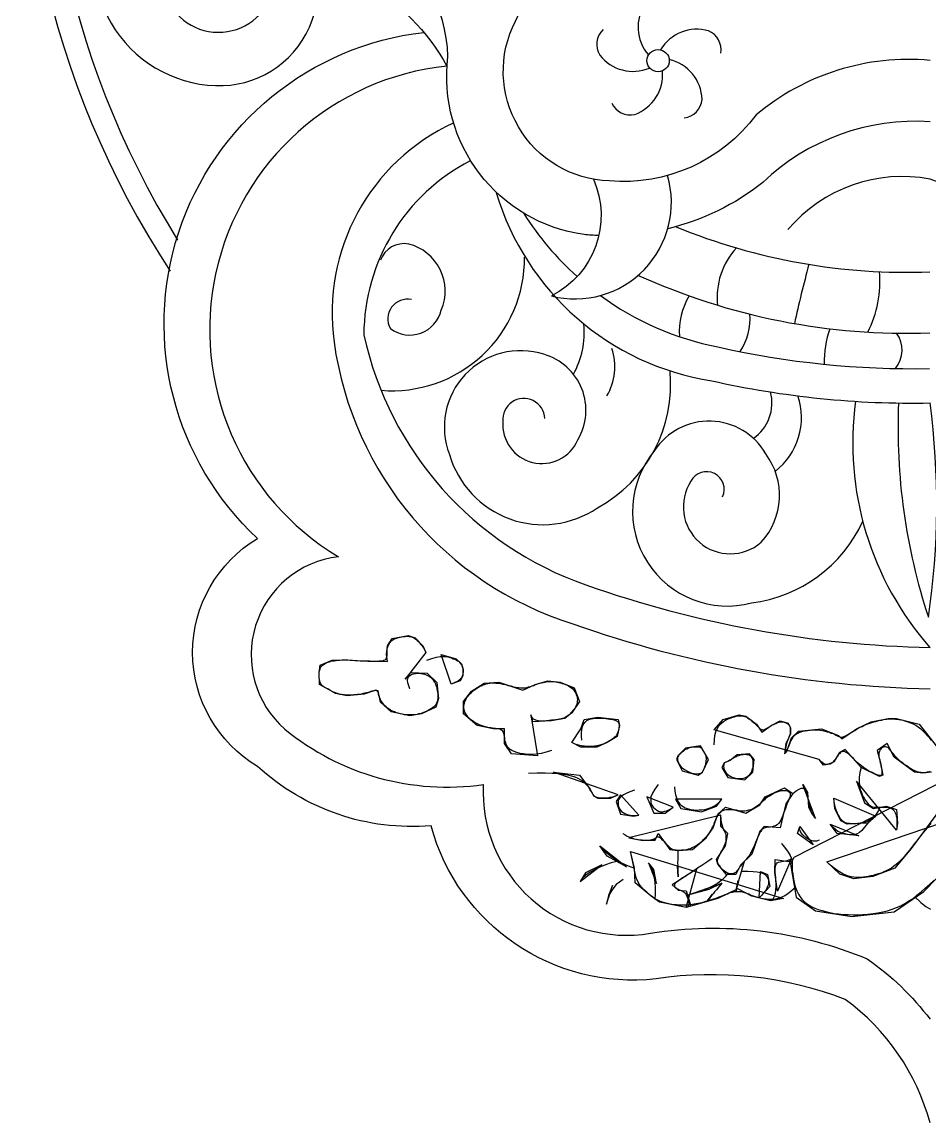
# Model space of a CAD drawing. Header units: metres. Extents: x 26.6 to 97.9, y 64.5 to 153.1.
# Drawn here: x 26.61 to 62.26, y 64.52 to 107.75 of the extents above; entities that cross this region are included whole.
import ezdxf

# ---------------------------------------------------------------- set-up
doc = ezdxf.new("R2010")
doc.units = ezdxf.units.M
for name, color, linetype in [('3', 3, 'Continuous'), ('4', 4, 'Continuous'), ('7', 7, 'Continuous')]:
    doc.layers.add(name, color=color, linetype=linetype)

msp = doc.modelspace()

# ---------------------------------------------------------------- linework, layer by layer
at = {"layer": '3'}
for points in [[(62.26, 106.24, 0.2), (55.43, 104.1, -0.26), (49.66, 101.51, -0.55), (45.98, 107.78, 0.26), (45.84, 110.95, 0.66), (44.15, 110.53, 0.41), (41.14, 115.12, 0.46), (37.96, 113.87, 0.23), (40.05, 109.28, -0.14), (43.29, 106.02)], [(37.96, 113.87, 0.42), (29.98, 112.49, 0.55), (34.21, 105.25, 0.68), (37.11, 111.81, 0.71), (32.17, 109.02, 0.77), (36.47, 108.98, 0.76), (34.51, 110.56, 0.74), (34.96, 109.7)], [(49.24, 99.36, -0.01), (48.68, 99.4, -0.41), (43.33, 106.39, 0.26), (40.55, 111.12)], [(52.07, 108.66, 0.35), (51.08, 108.48, 0.34), (51.2, 106.46)], [(49.42, 107.45, 0.35), (49.29, 106.45, 0.34), (51.24, 105.94)], [(54.04, 106.52, 0.35), (53.56, 107.4, 0.34), (51.68, 106.66)], [(52.61, 103.98, 0.35), (53.31, 104.71, 0.34), (52.02, 106.27)], [(49.76, 104.56, 0.35), (50.67, 104.12, 0.34), (51.75, 105.82)], [(43.54, 103.78, 0.33), (38.86, 95.18, 0.29), (48.23, 84.12, 0.08), (62.26, 81.57, 0.08)], [(62.26, 103.83, 0.21), (55.69, 101.45, -0.11), (51.96, 99.63)], [(44.21, 102.3, 0.28), (40.03, 95.46, 0.26), (48.74, 85.65, 0.08), (62.26, 83.19, 0.08)], [(49.04, 101.58, -0.4), (47.39, 96.99, 0.58), (51.95, 101.72)], [(68.25, 100.41, 0.14), (67.01, 100.2, -0.09), (65.36, 100.43), (62.26, 101.58, 0.27), (56.68, 99.6)], [(45.23, 101.05, 0.29), (53.69, 93.66, 0.06), (62.26, 92.79, 0.06)], [(46.31, 100.23, 0.07), (48.4, 97.76, 0.07)], [(41.9, 96.85, 0.64), (41.07, 95.71, 0.54), (43.07, 96.44, 0.46), (41.79, 99.03, 0.36), (40.68, 98.4)], [(49.32, 97.01, 0.11), (53.93, 94.99, 0.06), (62.24, 94.14)], [(47.13, 92.18, 1.03), (45.49, 92.07, 0.85), (48.43, 91.34, 0.49), (47.1, 94.7, 0.63), (43.39, 90.77, 0.51), (49.2, 88.67, 0.3), (52.05, 94.04)], [(54.11, 89.1, 0.98), (52.87, 89.72, 0.87), (55.63, 87.32, 0.36), (55.81, 90.79, 0.56), (51.44, 90.92, 0.73), (55.25, 84.94, 0.26), (59.62, 88.15, 0.26)]]:
    msp.add_lwpolyline(points, format="xyb", dxfattribs=at)
for points in [[(85.33, 89.46), (56.91, 74.95), (56.78, 74.68), (57, 73.39), (57.76, 72.85), (59.19, 72.63), (60.85, 72.81), (62.01, 73.61), (63.53, 75.17)], [(41.84, 81.56), (41.84, 81.56), (41.79, 81.69), (41.75, 81.8), (41.74, 81.9), (41.75, 81.97), (41.78, 82.03), (41.82, 82.08), (41.87, 82.11), (41.93, 82.14), (41.99, 82.16), (42.06, 82.17), (42.13, 82.18), (42.2, 82.18), (42.27, 82.17), (42.34, 82.16), (42.41, 82.14), (42.47, 82.12), (42.53, 82.09), (42.59, 82.06), (42.64, 82.02), (42.69, 81.98), (42.74, 81.93), (42.77, 81.88), (42.81, 81.82), (42.84, 81.76), (42.86, 81.7), (42.89, 81.63), (42.9, 81.57), (42.91, 81.5), (42.92, 81.43), (42.93, 81.36), (42.93, 81.3), (42.93, 81.23), (42.93, 81.18), (42.92, 81.12), (42.91, 81.07), (42.89, 81.03), (42.87, 80.98), (42.85, 80.94), (42.82, 80.9), (42.78, 80.86), (42.73, 80.83), (42.68, 80.79), (42.62, 80.76), (42.56, 80.72), (42.5, 80.69), (42.44, 80.66), (42.37, 80.64), (42.31, 80.61), (42.24, 80.59), (42.18, 80.58), (42.12, 80.56), (42.05, 80.55), (41.99, 80.54), (41.92, 80.54), (41.86, 80.54), (41.78, 80.54), (41.71, 80.54), (41.63, 80.55), (41.55, 80.57), (41.47, 80.59), (41.38, 80.61), (41.3, 80.63), (41.23, 80.66), (41.15, 80.69), (41.08, 80.73), (41.02, 80.77), (40.96, 80.81), (40.9, 80.86), (40.85, 80.9), (40.81, 80.95), (40.77, 81), (40.73, 81.05), (40.7, 81.11), (40.68, 81.16), (40.66, 81.21), (40.64, 81.26), (40.62, 81.31), (40.61, 81.35), (40.6, 81.39), (40.59, 81.42), (40.58, 81.45), (40.56, 81.47), (40.55, 81.48), (40.54, 81.49), (40.52, 81.5), (40.5, 81.5), (40.47, 81.5), (40.44, 81.49), (40.4, 81.48), (40.36, 81.47), (40.31, 81.46), (40.26, 81.44), (40.2, 81.42), (40.14, 81.41), (40.07, 81.39), (40, 81.38), (39.93, 81.36), (39.86, 81.35), (39.78, 81.34), (39.7, 81.33), (39.63, 81.33), (39.55, 81.32), (39.48, 81.32), (39.4, 81.32), (39.34, 81.32), (39.27, 81.33), (39.21, 81.33), (39.15, 81.34), (39.09, 81.35), (39.04, 81.37), (38.99, 81.38), (38.94, 81.4), (38.89, 81.42), (38.84, 81.44), (38.79, 81.46), (38.74, 81.49), (38.7, 81.51), (38.65, 81.54), (38.61, 81.56), (38.57, 81.58), (38.53, 81.6), (38.49, 81.62), (38.46, 81.65), (38.43, 81.67), (38.4, 81.69), (38.37, 81.72), (38.35, 81.75), (38.33, 81.79), (38.31, 81.83), (38.3, 81.88), (38.29, 81.93), (38.28, 81.98), (38.28, 82.03), (38.28, 82.08), (38.28, 82.13), (38.28, 82.18), (38.28, 82.23), (38.29, 82.27), (38.3, 82.31), (38.31, 82.35), (38.32, 82.38), (38.34, 82.42), (38.36, 82.45), (38.39, 82.48), (38.43, 82.51), (38.47, 82.54), (38.51, 82.56), (38.56, 82.59), (38.62, 82.61), (38.68, 82.63), (38.74, 82.65), (38.8, 82.66), (38.87, 82.67), (38.94, 82.68), (39.01, 82.69), (39.08, 82.69), (39.16, 82.7), (39.24, 82.7), (39.32, 82.7), (39.4, 82.7), (39.49, 82.69), (39.59, 82.69), (39.68, 82.68), (39.78, 82.68), (39.88, 82.67), (39.98, 82.67), (40.08, 82.66), (40.17, 82.66), (40.27, 82.66), (40.37, 82.65), (40.46, 82.65), (40.55, 82.65), (40.63, 82.66), (40.71, 82.66), (40.77, 82.67), (40.82, 82.69), (40.86, 82.71), (40.89, 82.73), (40.91, 82.76), (40.93, 82.79), (40.93, 82.82), (40.94, 82.85), (40.94, 82.89), (40.94, 82.93), (40.94, 82.97), (40.94, 83.01), (40.94, 83.05), (40.95, 83.09), (40.95, 83.13), (40.96, 83.17), (40.97, 83.21), (40.98, 83.25), (41, 83.28), (41.02, 83.32), (41.04, 83.36), (41.06, 83.39), (41.09, 83.43), (41.13, 83.46), (41.17, 83.49), (41.21, 83.51), (41.27, 83.54), (41.33, 83.56), (41.39, 83.58), (41.46, 83.59), (41.52, 83.61), (41.59, 83.62), (41.65, 83.62), (41.71, 83.63), (41.77, 83.63), (41.81, 83.62), (41.86, 83.62), (41.9, 83.61), (41.94, 83.59), (41.99, 83.57), (42.03, 83.54), (42.07, 83.51), (42.12, 83.47), (42.17, 83.43), (42.22, 83.37), (42.27, 83.31), (42.32, 83.25), (42.37, 83.17), (42.42, 83.08), (42.46, 82.99), (41.65, 81.95), (41.88, 82.21), (42.52, 82.18), (42.89, 81.81), (42.96, 81.19), (42.85, 80.85), (42.29, 80.59), (41.83, 80.5), (41.1, 80.66), (40.68, 81.04), (40.59, 81.49), (40.5, 81.52), (40.04, 81.36), (39.37, 81.29), (38.92, 81.38), (38.55, 81.59), (38.29, 81.73), (38.27, 82.21), (38.32, 82.5), (38.78, 82.69), (39.37, 82.71), (40.18, 82.65), (40.96, 82.64), (40.92, 82.92), (40.96, 83.26), (41.14, 83.54), (41.77, 83.66), (42.04, 83.57), (42.34, 83.26), (42.46, 82.99)], [(62.3, 76.28), (62.14, 76.11), (61.99, 75.93), (61.86, 75.76), (61.73, 75.59), (61.61, 75.44), (61.5, 75.3), (61.4, 75.17), (61.3, 75.05), (61.21, 74.94), (61.11, 74.84), (61.02, 74.75), (60.93, 74.67), (60.84, 74.6), (60.74, 74.53), (60.64, 74.47), (60.54, 74.42), (60.44, 74.38), (60.34, 74.33), (60.23, 74.3), (60.13, 74.27), (60.03, 74.24), (59.93, 74.22), (59.83, 74.2), (59.74, 74.18), (59.64, 74.17), (59.55, 74.16), (59.45, 74.16), (59.35, 74.16), (59.26, 74.17), (59.16, 74.19), (59.06, 74.21), (58.95, 74.25), (58.83, 74.3), (58.7, 74.38), (58.55, 74.48), (58.38, 74.61), (58.2, 74.77), (84.07, 83.57)], [(42.5, 82.69), (42.5, 82.69), (42.7, 82.76), (42.88, 82.81), (43.03, 82.83), (43.16, 82.84), (43.28, 82.83), (43.38, 82.81), (43.47, 82.78), (43.54, 82.75), (43.6, 82.73), (43.66, 82.7), (43.7, 82.67), (43.74, 82.65), (43.77, 82.62), (43.8, 82.59), (43.82, 82.57), (43.84, 82.54), (43.86, 82.52), (43.87, 82.49), (43.88, 82.46), (43.89, 82.43), (43.9, 82.4), (43.91, 82.37), (43.92, 82.34), (43.92, 82.32), (43.92, 82.29), (43.92, 82.25), (43.92, 82.22), (43.92, 82.19), (43.92, 82.16), (43.91, 82.13), (43.9, 82.1), (43.89, 82.06), (43.88, 82.03), (43.86, 81.99), (43.83, 81.96), (43.8, 81.92), (43.74, 81.88), (43.67, 81.84), (43.58, 81.8), (43.46, 81.75), (43.07, 82.92), (43.65, 82.74), (43.86, 82.55), (43.93, 82.32), (43.92, 82.07), (43.81, 81.88), (43.46, 81.75)], [(47.39, 79.15), (47.39, 79.15), (47.19, 79.08), (46.99, 79.03), (46.8, 79), (46.62, 78.99), (46.45, 78.99), (46.3, 79.01), (46.16, 79.03), (46.03, 79.06), (45.93, 79.1), (45.84, 79.14), (45.77, 79.18), (45.72, 79.23), (45.68, 79.28), (45.64, 79.33), (45.62, 79.39), (45.6, 79.45), (45.58, 79.51), (45.57, 79.57), (45.56, 79.64), (45.55, 79.7), (45.54, 79.76), (45.52, 79.81), (45.5, 79.86), (45.48, 79.9), (45.45, 79.93), (45.41, 79.96), (45.37, 79.98), (45.32, 79.99), (45.26, 80), (45.2, 80.01), (45.14, 80.01), (45.08, 80.02), (45.01, 80.03), (44.94, 80.04), (44.86, 80.06), (44.79, 80.08), (44.72, 80.1), (44.64, 80.12), (44.57, 80.15), (44.49, 80.19), (44.42, 80.22), (44.35, 80.27), (44.29, 80.31), (44.22, 80.36), (44.17, 80.42), (44.11, 80.47), (44.07, 80.53), (44.03, 80.59), (44, 80.65), (43.98, 80.71), (43.97, 80.77), (43.96, 80.82), (43.96, 80.88), (43.97, 80.94), (43.98, 81), (43.99, 81.06), (44.02, 81.11), (44.04, 81.17), (44.07, 81.22), (44.11, 81.27), (44.15, 81.32), (44.19, 81.37), (44.24, 81.41), (44.29, 81.46), (44.34, 81.5), (44.39, 81.54), (44.45, 81.58), (44.51, 81.62), (44.57, 81.66), (44.63, 81.69), (44.7, 81.72), (44.76, 81.74), (44.83, 81.76), (44.9, 81.78), (44.97, 81.79), (45.05, 81.8), (45.13, 81.8), (45.21, 81.79), (45.3, 81.79), (45.39, 81.77), (45.49, 81.75), (45.59, 81.73), (45.69, 81.7), (45.8, 81.68), (45.9, 81.65), (46, 81.63), (46.1, 81.62), (46.19, 81.61), (46.28, 81.61), (46.36, 81.61), (46.43, 81.62), (46.5, 81.64), (46.57, 81.66), (46.64, 81.68), (46.7, 81.7), (46.76, 81.73), (46.82, 81.75), (46.88, 81.77), (46.94, 81.79), (47.01, 81.8), (47.07, 81.82), (47.13, 81.83), (47.19, 81.84), (47.25, 81.85), (47.31, 81.85), (47.38, 81.85), (47.44, 81.85), (47.5, 81.85), (47.56, 81.84), (47.62, 81.83), (47.69, 81.82), (47.75, 81.8), (47.82, 81.78), (47.88, 81.76), (47.94, 81.74), (48.01, 81.71), (48.07, 81.68), (48.12, 81.64), (48.18, 81.6), (48.23, 81.56), (48.27, 81.51), (48.31, 81.45), (48.35, 81.39), (48.37, 81.33), (48.4, 81.27), (48.41, 81.21), (48.42, 81.15), (48.41, 81.09), (48.41, 81.03), (48.39, 80.97), (48.37, 80.91), (48.34, 80.85), (48.31, 80.8), (48.27, 80.75), (48.24, 80.71), (48.2, 80.66), (48.16, 80.62), (48.13, 80.58), (48.09, 80.55), (48.05, 80.52), (48.01, 80.49), (47.97, 80.47), (47.93, 80.44), (47.88, 80.42), (47.83, 80.4), (47.77, 80.39), (47.71, 80.37), (47.64, 80.36), (47.56, 80.35), (47.48, 80.34), (47.39, 80.33), (47.3, 80.32), (47.19, 80.31), (47.08, 80.3), (46.98, 80.3), (46.87, 80.31), (46.78, 80.34), (46.69, 80.38), (46.63, 80.45), (46.58, 80.54), (46.85, 78.93), (45.82, 79.02), (45.55, 79.42), (45.55, 80), (45.11, 80), (44.48, 80.13), (43.94, 80.58), (43.94, 81.07), (44.26, 81.47), (44.75, 81.79), (45.33, 81.83), (46.27, 81.52), (46.76, 81.74), (47.25, 81.88), (47.74, 81.83), (48.28, 81.61), (48.5, 81.07), (48.19, 80.62), (47.92, 80.4), (47.39, 80.31), (46.67, 80.27), (46.58, 80.54)], [(48.59, 79.55), (48.59, 79.55), (48.58, 79.71), (48.58, 79.84), (48.59, 79.95), (48.6, 80.05), (48.63, 80.12), (48.66, 80.19), (48.7, 80.24), (48.74, 80.28), (48.79, 80.32), (48.84, 80.35), (48.9, 80.37), (48.96, 80.39), (49.03, 80.4), (49.11, 80.41), (49.18, 80.41), (49.26, 80.42), (49.35, 80.41), (49.44, 80.41), (49.53, 80.4), (49.61, 80.39), (49.69, 80.38), (49.77, 80.37), (49.84, 80.35), (49.9, 80.33), (49.95, 80.31), (49.98, 80.29), (50.01, 80.27), (50.03, 80.24), (50.04, 80.21), (50.05, 80.17), (50.05, 80.14), (50.05, 80.1), (50.04, 80.05), (50.04, 80.01), (50.03, 79.96), (50.02, 79.91), (50, 79.86), (49.98, 79.81), (49.96, 79.77), (49.93, 79.72), (49.89, 79.68), (49.86, 79.65), (49.82, 79.61), (49.77, 79.58), (49.73, 79.55), (49.68, 79.52), (49.63, 79.5), (49.58, 79.47), (49.53, 79.45), (49.48, 79.42), (49.42, 79.4), (49.37, 79.38), (49.3, 79.36), (49.24, 79.34), (49.17, 79.33), (49.09, 79.31), (49, 79.3), (48.9, 79.3), (48.8, 79.3), (48.69, 79.31), (48.57, 79.33), (48.45, 79.36), (48.32, 79.4), (48.19, 79.46), (48.55, 80), (48.68, 80.36), (49.22, 80.45), (50.02, 80.36), (50.07, 80.13), (49.98, 79.69), (49.58, 79.46), (49.18, 79.28), (48.55, 79.28), (48.19, 79.46)], [(62.26, 78.33), (62.23, 78.31), (62.18, 78.3), (62.14, 78.29), (62.1, 78.28), (62.06, 78.27), (62.02, 78.27), (61.97, 78.27), (61.93, 78.27), (61.89, 78.28), (61.85, 78.28), (61.8, 78.29), (61.75, 78.31), (61.7, 78.33), (61.64, 78.36), (61.57, 78.39), (61.5, 78.43), (61.42, 78.48), (61.34, 78.54), (61.25, 78.6), (61.17, 78.67), (61.09, 78.73), (61.01, 78.8), (60.94, 78.87), (60.87, 78.94), (60.82, 79.01), (60.77, 79.07), (60.72, 79.13), (60.68, 79.18), (60.64, 79.23), (60.6, 79.26), (60.56, 79.28), (60.51, 79.29), (60.47, 79.29), (60.43, 79.28), (60.39, 79.26), (60.35, 79.23), (60.32, 79.2), (60.29, 79.16), (60.27, 79.11), (60.25, 79.06), (60.25, 79.01), (60.25, 78.96), (60.25, 78.9), (60.26, 78.84), (60.28, 78.78), (60.29, 78.72), (60.3, 78.66), (60.32, 78.6), (60.33, 78.54), (60.34, 78.48), (60.35, 78.42), (60.36, 78.37), (60.36, 78.32), (60.36, 78.28), (60.36, 78.24), (60.36, 78.21), (60.35, 78.19), (60.34, 78.17), (60.32, 78.16), (60.29, 78.16), (60.26, 78.16), (60.22, 78.17), (60.17, 78.19), (60.11, 78.21), (60.05, 78.24), (59.98, 78.28), (59.9, 78.32), (59.82, 78.36), (59.73, 78.42), (59.65, 78.48), (59.57, 78.54), (59.48, 78.61), (59.4, 78.68), (59.32, 78.75), (59.25, 78.83), (59.18, 78.9), (59.11, 78.96), (59.05, 79.01), (58.99, 79.05), (58.94, 79.08), (58.9, 79.1), (58.86, 79.11), (58.82, 79.11), (58.79, 79.09), (58.76, 79.08), (58.73, 79.05), (58.7, 79.02), (58.67, 78.99), (58.65, 78.96), (58.62, 78.92), (58.59, 78.88), (58.57, 78.85), (58.54, 78.81), (58.52, 78.78), (58.49, 78.75), (58.47, 78.72), (58.45, 78.7), (58.43, 78.68), (58.41, 78.66), (58.38, 78.65), (58.36, 78.64), (58.33, 78.63), (58.3, 78.62), (58.26, 78.61), (58.22, 78.6), (58.18, 78.6), (58.13, 78.61), (58.08, 78.63), (58.02, 78.67), (57.96, 78.72), (57.9, 78.79), (53.78, 79.95), (54.14, 80.36), (54.77, 80.54), (55.03, 80.49), (55.44, 80.18), (55.66, 79.86), (56.02, 80.13), (56.38, 80.31), (56.69, 80.22), (56.78, 80.04), (56.78, 79.78), (56.6, 79.42), (56.55, 79.02), (56.64, 79.11), (56.82, 79.64), (57.09, 79.91), (57.99, 80), (58.66, 79.73), (58.79, 79.6), (59.37, 80), (59.95, 80.27), (60.62, 80.4), (60.94, 80.4), (61.83, 80.18), (62.5, 79.33)], [(53.78, 79.37), (53.78, 79.37), (53.79, 79.57), (53.81, 79.74), (53.85, 79.88), (53.9, 80), (53.95, 80.09), (54.01, 80.17), (54.08, 80.23), (54.15, 80.29), (54.23, 80.33), (54.3, 80.37), (54.37, 80.4), (54.45, 80.43), (54.52, 80.46), (54.58, 80.47), (54.65, 80.49), (54.71, 80.5), (54.76, 80.5), (54.81, 80.51), (54.85, 80.51), (54.9, 80.5), (54.94, 80.49), (54.98, 80.48), (55.02, 80.47), (55.06, 80.45), (55.1, 80.42), (55.14, 80.39), (55.19, 80.36), (55.23, 80.33), (55.28, 80.29), (55.32, 80.26), (55.37, 80.22), (55.41, 80.18), (55.44, 80.14), (55.48, 80.1), (55.51, 80.07), (55.55, 80.03), (55.58, 80.01), (55.61, 79.98), (55.65, 79.97), (55.68, 79.96), (55.72, 79.96), (55.76, 79.97), (55.8, 79.99), (55.84, 80.01), (55.88, 80.03), (55.93, 80.06), (55.97, 80.09), (56.02, 80.12), (56.06, 80.15), (56.11, 80.17), (56.15, 80.19), (56.2, 80.21), (56.24, 80.23), (56.28, 80.25), (56.33, 80.26), (56.37, 80.27), (56.41, 80.27), (56.45, 80.27), (56.49, 80.27), (56.53, 80.26), (56.56, 80.25), (56.59, 80.24), (56.62, 80.22), (56.65, 80.21), (56.67, 80.19), (56.7, 80.17), (56.71, 80.15), (56.73, 80.13), (56.74, 80.11), (56.75, 80.08), (56.76, 80.06), (56.76, 80.03), (56.77, 80), (56.77, 79.97), (56.77, 79.94), (56.77, 79.91), (56.77, 79.87), (56.77, 79.84), (56.76, 79.8), (56.75, 79.76), (56.74, 79.72), (56.72, 79.68), (56.71, 79.64), (56.69, 79.59), (56.67, 79.55), (56.65, 79.5), (56.64, 79.46), (56.62, 79.41), (56.61, 79.36), (56.6, 79.32), (56.59, 79.27), (56.58, 79.23), (56.58, 79.19), (56.58, 79.15), (56.58, 79.12), (56.58, 79.1), (56.58, 79.08), (56.59, 79.07), (56.59, 79.07), (56.6, 79.08), (56.62, 79.09), (56.63, 79.12), (56.64, 79.14), (56.66, 79.18), (56.68, 79.22), (56.7, 79.27), (56.72, 79.32), (56.74, 79.38), (56.76, 79.43), (56.78, 79.49), (56.81, 79.54), (56.84, 79.6), (56.87, 79.64), (56.9, 79.69), (56.93, 79.73), (56.97, 79.77), (57.02, 79.8), (57.07, 79.83), (57.13, 79.86), (57.2, 79.88), (57.27, 79.9), (57.36, 79.92), (57.45, 79.93), (57.55, 79.94), (57.65, 79.95), (57.75, 79.95), (57.85, 79.95), (57.95, 79.94), (58.04, 79.93), (58.14, 79.91), (58.22, 79.88), (58.31, 79.86), (58.38, 79.83), (58.45, 79.81), (58.51, 79.78), (58.57, 79.75), (58.61, 79.73), (58.65, 79.71), (58.69, 79.69), (58.72, 79.68), (58.75, 79.67), (58.79, 79.67), (58.82, 79.67), (58.87, 79.69), (58.91, 79.71), (58.97, 79.73), (59.03, 79.77), (59.09, 79.81), (59.16, 79.85), (59.23, 79.89), (59.3, 79.93), (59.37, 79.98), (59.44, 80.02), (59.52, 80.06), (59.59, 80.09), (59.66, 80.13), (59.74, 80.16), (59.81, 80.19), (59.89, 80.22), (59.97, 80.24), (60.05, 80.27), (60.13, 80.29), (60.21, 80.31), (60.28, 80.33), (60.36, 80.34), (60.43, 80.36), (60.5, 80.37), (60.56, 80.38), (60.62, 80.39), (60.68, 80.39), (60.73, 80.39), (60.79, 80.39), (60.84, 80.39), (60.9, 80.38), (60.96, 80.38), (61.03, 80.36), (61.11, 80.35), (61.2, 80.33), (61.29, 80.3), (61.39, 80.27), (61.49, 80.23), (61.59, 80.19), (61.7, 80.14), (61.79, 80.07), (61.89, 80), (61.98, 79.92), (62.07, 79.83), (62.15, 79.74), (62.22, 79.65), (62.29, 79.55)], [(53.33, 78.3), (53.33, 78.3), (53.4, 78.47), (53.45, 78.61), (53.47, 78.73), (53.48, 78.82), (53.47, 78.9), (53.45, 78.97), (53.43, 79.02), (53.4, 79.06), (53.38, 79.11), (53.35, 79.14), (53.33, 79.18), (53.31, 79.21), (53.28, 79.23), (53.25, 79.25), (53.21, 79.27), (53.17, 79.28), (53.12, 79.28), (53.07, 79.28), (53.01, 79.28), (52.95, 79.27), (52.89, 79.26), (52.83, 79.25), (52.77, 79.23), (52.71, 79.2), (52.65, 79.18), (52.6, 79.15), (52.56, 79.11), (52.52, 79.08), (52.48, 79.05), (52.45, 79.02), (52.42, 78.99), (52.4, 78.96), (52.38, 78.93), (52.36, 78.9), (52.35, 78.88), (52.34, 78.86), (52.34, 78.83), (52.34, 78.8), (52.34, 78.77), (52.35, 78.74), (52.36, 78.7), (52.38, 78.66), (52.41, 78.61), (52.44, 78.57), (52.48, 78.52), (52.52, 78.47), (52.58, 78.42), (52.65, 78.38), (52.73, 78.33), (52.81, 78.29), (52.9, 78.26), (53, 78.24), (53.09, 78.23), (53.18, 78.24), (53.26, 78.26), (53.33, 78.3), (53.56, 78.79), (53.38, 79.11), (53.25, 79.33), (52.66, 79.24), (52.35, 78.93), (52.31, 78.79), (52.53, 78.35), (53.16, 78.17), (53.33, 78.3)], [(62.32, 78.3), (61.97, 78.26), (61.65, 78.3), (60.85, 78.88), (60.58, 79.42), (60.18, 79.15), (60.31, 78.66), (60.4, 78.17), (60.27, 78.12), (59.55, 78.48), (58.92, 79.19), (58.7, 79.06), (58.48, 78.7), (58.34, 78.61), (58.08, 78.57), (57.9, 78.79)], [(54.18, 78.66), (54.18, 78.66), (54.16, 78.59), (54.15, 78.52), (54.16, 78.45), (54.18, 78.39), (54.22, 78.32), (54.26, 78.26), (54.31, 78.21), (54.37, 78.16), (54.44, 78.12), (54.51, 78.09), (54.58, 78.07), (54.65, 78.05), (54.73, 78.04), (54.8, 78.04), (54.87, 78.04), (54.93, 78.06), (54.99, 78.07), (55.04, 78.1), (55.09, 78.12), (55.13, 78.16), (55.17, 78.19), (55.2, 78.24), (55.23, 78.28), (55.26, 78.33), (55.28, 78.38), (55.29, 78.44), (55.31, 78.49), (55.31, 78.54), (55.32, 78.6), (55.32, 78.65), (55.32, 78.7), (55.31, 78.75), (55.3, 78.79), (55.29, 78.83), (55.27, 78.86), (55.25, 78.89), (55.22, 78.92), (55.19, 78.94), (55.16, 78.96), (55.12, 78.97), (55.07, 78.98), (55.02, 78.99), (54.97, 78.99), (54.92, 78.98), (54.86, 78.97), (54.8, 78.96), (54.75, 78.94), (54.69, 78.92), (54.64, 78.9), (54.58, 78.87), (54.52, 78.83), (54.47, 78.8), (54.4, 78.76), (54.34, 78.73), (54.26, 78.69), (54.18, 78.66), (54.09, 78.48), (54.32, 78.08), (54.99, 77.99), (55.3, 78.3), (55.35, 78.79), (55.17, 79.02), (54.68, 78.97), (54.41, 78.75), (54.18, 78.66)], [(46.49, 78.26), (46.49, 78.26), (46.84, 78.27), (47.15, 78.27), (47.42, 78.26), (47.65, 78.25), (47.85, 78.22), (48.03, 78.19), (48.18, 78.15), (48.31, 78.11), (48.43, 78.06), (48.52, 78.01), (48.61, 77.95), (48.68, 77.9), (48.73, 77.84), (48.78, 77.78), (48.83, 77.73), (48.86, 77.68), (48.89, 77.63), (48.92, 77.58), (48.95, 77.54), (48.97, 77.51), (48.99, 77.47), (49.01, 77.44), (49.03, 77.42), (49.05, 77.39), (49.07, 77.37), (49.09, 77.35), (49.11, 77.34), (49.14, 77.32), (49.18, 77.31), (49.21, 77.3), (49.26, 77.29), (49.31, 77.29), (49.37, 77.28), (49.44, 77.28), (49.52, 77.28), (49.61, 77.29), (49.7, 77.31), (49.8, 77.33), (49.91, 77.36), (50.02, 77.41), (47.48, 78.3), (48.5, 78.17), (48.91, 77.63), (49.04, 77.36), (49.22, 77.27), (49.71, 77.27), (50.02, 77.41)], [(59.55, 78.48), (59.55, 78.48), (59.5, 78.28), (59.47, 78.1), (59.47, 77.93), (59.49, 77.77), (59.52, 77.62), (59.57, 77.49), (59.61, 77.37), (59.67, 77.27), (59.72, 77.18), (59.77, 77.11), (59.82, 77.06), (59.86, 77.01), (59.91, 76.98), (59.96, 76.95), (60.01, 76.93), (60.07, 76.92), (60.12, 76.92), (60.18, 76.92), (60.23, 76.92), (60.29, 76.92), (60.35, 76.92), (60.41, 76.92), (60.46, 76.92), (60.52, 76.92), (60.58, 76.92), (60.63, 76.91), (60.68, 76.9), (60.73, 76.88), (60.77, 76.85), (60.81, 76.81), (60.85, 76.77), (60.88, 76.72), (60.91, 76.65), (60.93, 76.58), (60.95, 76.5), (60.96, 76.41), (60.96, 76.32), (60.96, 76.22), (60.95, 76.12), (60.94, 76.02), (59.37, 77.94), (59.69, 77.09), (60.04, 76.87), (60.53, 76.96), (60.94, 76.83), (60.98, 76.29), (60.94, 76.02)], [(51.59, 77.81), (51.59, 77.81), (51.45, 77.63), (51.36, 77.47), (51.3, 77.33), (51.29, 77.2), (51.3, 77.09), (51.34, 77), (51.39, 76.92), (51.46, 76.85), (51.53, 76.8), (51.6, 76.76), (51.68, 76.74), (51.76, 76.74), (51.85, 76.76), (51.95, 76.79), (52.06, 76.84), (52.17, 76.92), (51.14, 77.32), (51.41, 76.69), (51.86, 76.69), (52.17, 76.92)], [(56.87, 77.45), (56.87, 77.45), (57, 77.56), (57.12, 77.63), (57.2, 77.66), (57.27, 77.66), (57.32, 77.64), (57.36, 77.6), (57.39, 77.54), (57.41, 77.48), (57.43, 77.41), (57.44, 77.34), (57.46, 77.28), (57.47, 77.21), (57.48, 77.14), (57.49, 77.07), (57.51, 77.01), (57.52, 76.95), (57.54, 76.89), (57.56, 76.83), (57.58, 76.77), (57.61, 76.71), (57.64, 76.66), (57.67, 76.6), (57.71, 76.53), (57.76, 76.47), (57.27, 77.81), (57.45, 77.5), (57.49, 76.92), (57.63, 76.65), (57.76, 76.47)], [(50.65, 77.59), (50.65, 77.59), (50.47, 77.52), (50.33, 77.46), (50.22, 77.4), (50.13, 77.34), (50.08, 77.29), (50.04, 77.23), (50.02, 77.18), (50.01, 77.12), (50.01, 77.07), (50.01, 77.01), (50.03, 76.95), (50.05, 76.9), (50.07, 76.85), (50.11, 76.8), (50.15, 76.75), (50.21, 76.71), (50.27, 76.67), (50.34, 76.64), (50.41, 76.62), (50.49, 76.6), (50.58, 76.59), (50.66, 76.59), (50.75, 76.59), (50.83, 76.6), (50.11, 77.41), (49.94, 77.14), (50.11, 76.65), (50.61, 76.56), (50.83, 76.6)], [(50.2, 75.89), (50.2, 75.89), (50.29, 75.83), (50.37, 75.78), (50.46, 75.74), (50.55, 75.71), (50.64, 75.68), (50.72, 75.67), (50.8, 75.65), (50.89, 75.64), (50.96, 75.64), (51.04, 75.63), (51.11, 75.63), (51.18, 75.63), (51.24, 75.63), (51.29, 75.64), (51.34, 75.65), (51.39, 75.67), (51.43, 75.68), (51.46, 75.7), (51.49, 75.72), (51.52, 75.74), (51.55, 75.75), (51.58, 75.76), (51.61, 75.76), (51.64, 75.74), (51.68, 75.71), (51.72, 75.67), (51.77, 75.62), (51.82, 75.57), (51.87, 75.51), (51.92, 75.46), (51.97, 75.41), (52.02, 75.36), (52.06, 75.32), (52.11, 75.29), (52.15, 75.27), (52.2, 75.25), (52.24, 75.24), (52.29, 75.24), (52.34, 75.23), (52.4, 75.23), (52.45, 75.23), (52.51, 75.24), (52.58, 75.24), (52.65, 75.25), (52.71, 75.26), (52.78, 75.28), (52.85, 75.3), (52.92, 75.33), (52.99, 75.36), (53.06, 75.4), (53.13, 75.45), (53.19, 75.49), (53.26, 75.54), (53.32, 75.6), (53.37, 75.65), (53.42, 75.7), (53.47, 75.76), (53.52, 75.81), (53.56, 75.86), (53.6, 75.91), (53.63, 75.97), (53.66, 76.02), (53.69, 76.08), (53.72, 76.13), (53.75, 76.19), (53.78, 76.25), (53.8, 76.32), (53.83, 76.38), (53.85, 76.44), (53.88, 76.5), (53.91, 76.55), (53.94, 76.6), (53.97, 76.65), (54, 76.69), (54.04, 76.73), (54.09, 76.77), (54.13, 76.79), (54.19, 76.81), (54.24, 76.83), (54.31, 76.83), (54.38, 76.83), (54.46, 76.83), (54.55, 76.82), (54.64, 76.81), (54.73, 76.79), (54.82, 76.78), (54.9, 76.78), (54.99, 76.78), (55.07, 76.79), (55.15, 76.81), (55.22, 76.83), (55.29, 76.86), (55.35, 76.89), (55.41, 76.93), (55.47, 76.97), (55.52, 77.01), (55.56, 77.04), (55.61, 77.08), (55.65, 77.12), (55.69, 77.16), (55.73, 77.2), (55.78, 77.24), (55.83, 77.28), (55.88, 77.33), (55.95, 77.37), (56.02, 77.41), (56.1, 77.45), (56.18, 77.49), (56.26, 77.52), (56.33, 77.55), (56.41, 77.57), (56.48, 77.58), (56.54, 77.58), (56.6, 77.58), (56.65, 77.57), (56.69, 77.55), (56.72, 77.52), (56.75, 77.49), (56.76, 77.46), (56.77, 77.42), (56.77, 77.38), (56.76, 77.34), (56.74, 77.29), (56.72, 77.24), (56.7, 77.18), (56.67, 77.11), (56.64, 77.04), (56.61, 76.96), (56.58, 76.87), (56.55, 76.78), (56.51, 76.69), (56.48, 76.59), (56.44, 76.5), (56.4, 76.41), (56.36, 76.34), (56.31, 76.28), (56.25, 76.23), (56.19, 76.19), (56.13, 76.17), (56.06, 76.15), (56, 76.14), (55.94, 76.13), (55.88, 76.13), (55.82, 76.12), (55.78, 76.11), (55.74, 76.09), (55.7, 76.07), (55.67, 76.05), (55.64, 76.01), (55.61, 75.97), (55.58, 75.92), (55.55, 75.86), (55.52, 75.79), (55.48, 75.71), (55.45, 75.62), (55.41, 75.53), (55.37, 75.43), (55.33, 75.34), (55.28, 75.25), (55.24, 75.16), (55.19, 75.08), (55.14, 75), (55.09, 74.94), (55.04, 74.87), (54.99, 74.81), (54.94, 74.76), (54.9, 74.7), (54.86, 74.65), (54.82, 74.6), (54.78, 74.56), (54.75, 74.51), (54.72, 74.47), (54.69, 74.43), (54.66, 74.39), (54.63, 74.36), (54.6, 74.34), (54.57, 74.32), (54.53, 74.31), (54.49, 74.3), (54.45, 74.3), (54.41, 74.3), (54.36, 74.31), (54.32, 74.33), (54.27, 74.35), (54.23, 74.38), (54.19, 74.41), (54.14, 74.45), (54.1, 74.48), (54.06, 74.53), (54.03, 74.57), (54, 74.61), (53.97, 74.64), (53.95, 74.68), (53.93, 74.71), (53.92, 74.74), (53.91, 74.77), (53.91, 74.81), (53.91, 74.84), (53.92, 74.88), (53.94, 74.92), (53.96, 74.97), (53.99, 75.02), (54.02, 75.08), (54.05, 75.14), (54.09, 75.2), (54.12, 75.26), (54.15, 75.33), (54.18, 75.39), (54.21, 75.45), (54.23, 75.52), (54.25, 75.58), (54.26, 75.64), (54.26, 75.7), (54.26, 75.76), (54.25, 75.82), (54.24, 75.87), (54.21, 75.93), (54.19, 75.99), (54.15, 76.05), (54.12, 76.13), (54.1, 76.22), (54.07, 76.32), (54.06, 76.45), (54.05, 76.6), (50.43, 75.71), (50.92, 75.62), (51.46, 75.62), (51.59, 75.89), (52.04, 75.26), (52.35, 75.22), (52.93, 75.26), (53.47, 75.71), (53.74, 76.11), (53.92, 76.65), (54.23, 76.92), (55.03, 76.69), (55.57, 77.01), (55.79, 77.32), (56.55, 77.68), (56.87, 77.45), (56.6, 77.05), (56.38, 76.11), (55.75, 76.16), (55.57, 75.98), (55.26, 75.08), (54.81, 74.64), (54.63, 74.28), (54.27, 74.28), (53.92, 74.68), (53.87, 74.86), (54.23, 75.4), (54.32, 75.89), (54.05, 76.16), (54.05, 76.6)], [(52.22, 77.72), (52.22, 77.72), (52.24, 77.55), (52.26, 77.41), (52.3, 77.29), (52.34, 77.19), (52.38, 77.11), (52.43, 77.04), (52.5, 76.98), (52.56, 76.94), (52.64, 76.9), (52.72, 76.87), (52.81, 76.84), (52.9, 76.82), (52.99, 76.81), (53.09, 76.8), (53.2, 76.81), (53.3, 76.82), (53.41, 76.83), (53.51, 76.86), (53.62, 76.89), (53.72, 76.93), (53.82, 76.99), (53.92, 77.06), (54.01, 77.14), (54.09, 77.23), (52.26, 77.23), (52.48, 76.87), (53.29, 76.74), (53.87, 76.96), (54.09, 77.23)], [(60.29, 76.92), (60.29, 76.92), (60.23, 76.79), (60.17, 76.69), (60.11, 76.6), (60.05, 76.53), (59.98, 76.47), (59.91, 76.42), (59.84, 76.38), (59.76, 76.35), (59.68, 76.32), (59.6, 76.31), (59.51, 76.29), (59.42, 76.28), (59.34, 76.27), (59.25, 76.27), (59.17, 76.27), (59.1, 76.28), (59.04, 76.28), (58.98, 76.29), (58.93, 76.31), (58.89, 76.33), (58.85, 76.36), (58.81, 76.39), (58.77, 76.43), (58.73, 76.48), (58.7, 76.54), (58.66, 76.61), (58.62, 76.69), (58.59, 76.78), (58.55, 76.88), (58.52, 77), (58.5, 77.13), (58.48, 77.27), (60.13, 76.56), (59.82, 76.29), (59.01, 76.25), (58.75, 76.38), (58.52, 76.87), (58.48, 77.27)], [(62.71, 76.91), (61.52, 75.3), (60.88, 74.52), (60.01, 74.2), (59.27, 74.11), (58.72, 74.29), (58.2, 74.77)], [(57.9, 75.62), (57.9, 75.62), (57.8, 75.58), (57.67, 75.59), (57.53, 75.64), (57.4, 75.72), (57.28, 75.82), (57.19, 75.93), (57.13, 76.05), (57.14, 76.16), (57.67, 75.44), (57.05, 75.89), (57.14, 76.16)], [(59.82, 76.29), (59.82, 76.29), (59.69, 76.13), (59.58, 76.01), (59.49, 75.93), (59.4, 75.87), (59.32, 75.85), (59.25, 75.84), (59.17, 75.84), (59.09, 75.84), (59.01, 75.85), (58.92, 75.87), (58.83, 75.89), (58.74, 75.92), (58.64, 75.97), (58.54, 76.04), (58.44, 76.13), (58.34, 76.25), (59.46, 75.8), (59.15, 75.84), (58.61, 75.89), (58.34, 76.25)], [(50.66, 74.53), (50.66, 74.53), (50.52, 74.56), (50.35, 74.63), (50.16, 74.72), (49.96, 74.83), (49.76, 74.96), (49.58, 75.1), (49.42, 75.25), (49.29, 75.4), (50.34, 74.58), (49.58, 75), (49.29, 75.4)], [(52.35, 75.22), (52.35, 75.22), (52.35, 75.02), (52.35, 74.86), (52.34, 74.73), (52.35, 74.63), (52.35, 74.54), (52.35, 74.44), (52.36, 74.33), (52.37, 74.19), (52.34, 74.61), (52.37, 74.19)], [(56.42, 75.49), (56.42, 75.49), (56.58, 75.3), (56.69, 75.15), (56.77, 75.02), (56.82, 74.91), (56.84, 74.82), (56.85, 74.73), (56.85, 74.63), (56.85, 74.53), (56.85, 74.42), (56.87, 74.3), (56.88, 74.17), (56.91, 74.03), (56.94, 73.9), (56.98, 73.76), (57.03, 73.63), (57.09, 73.51), (57.16, 73.4), (57.23, 73.31), (57.31, 73.22), (57.41, 73.14), (57.51, 73.07), (57.62, 73.01), (57.74, 72.95), (57.87, 72.9), (58.02, 72.86), (58.17, 72.82), (58.33, 72.78), (58.5, 72.75), (58.67, 72.73), (58.85, 72.71), (59.04, 72.7), (59.23, 72.69), (59.42, 72.69), (59.62, 72.7), (59.82, 72.72), (60.02, 72.74), (60.21, 72.77), (60.4, 72.81), (60.59, 72.85), (60.77, 72.91), (60.94, 72.98), (61.11, 73.05), (61.27, 73.14), (61.43, 73.24), (61.59, 73.34), (61.74, 73.46), (61.91, 73.59), (62.07, 73.74), (62.24, 73.89), (62.42, 74.05)], [(49.96, 74.79), (49.96, 74.79), (49.74, 74.73), (49.51, 74.66), (49.3, 74.57), (49.1, 74.47), (48.91, 74.37), (48.75, 74.25), (48.62, 74.13), (48.52, 74), (49.37, 74.66), (48.73, 74.34), (48.52, 74)], [(56.98, 73.76), (56.98, 73.76), (56.81, 73.62), (56.66, 73.51), (56.53, 73.43), (56.4, 73.37), (56.29, 73.33), (56.19, 73.31), (56.09, 73.3), (56, 73.3), (55.91, 73.3), (55.82, 73.31), (55.72, 73.32), (55.63, 73.34), (55.55, 73.36), (55.46, 73.39), (55.37, 73.41), (55.29, 73.44), (55.21, 73.47), (55.14, 73.5), (55.06, 73.53), (54.98, 73.56), (54.91, 73.58), (54.83, 73.59), (54.75, 73.6), (54.67, 73.6), (54.58, 73.59), (54.49, 73.57), (54.4, 73.55), (54.3, 73.51), (54.2, 73.48), (54.09, 73.43), (53.97, 73.39), (53.85, 73.34), (53.72, 73.3), (53.58, 73.25), (53.44, 73.21), (53.3, 73.17), (53.15, 73.14), (53, 73.11), (52.86, 73.09), (52.71, 73.07), (52.57, 73.07), (52.43, 73.07), (52.3, 73.08), (52.18, 73.09), (52.06, 73.11), (51.95, 73.14), (51.84, 73.16), (51.75, 73.19), (51.67, 73.22), (51.6, 73.25), (51.54, 73.28), (51.48, 73.31), (51.43, 73.35), (51.37, 73.38), (51.32, 73.43), (51.26, 73.47), (51.2, 73.52), (51.14, 73.58), (51.07, 73.64), (51, 73.7), (50.94, 73.77), (50.88, 73.84), (50.83, 73.92), (50.78, 74.01), (50.74, 74.1), (50.71, 74.2), (50.68, 74.31), (50.66, 74.44), (50.63, 74.58), (50.59, 74.76), (50.55, 74.95), (50.5, 75.18), (56.5, 73.34), (56, 73.24), (55.26, 73.42), (54.71, 73.71), (53.92, 73.34), (52.68, 72.98), (51.63, 73.19), (51.31, 73.42), (50.68, 73.95), (50.66, 74.53), (50.5, 75.18)], [(53.71, 74.9), (53.71, 74.9), (53.49, 74.76), (53.3, 74.63), (53.13, 74.52), (52.98, 74.42), (52.85, 74.33), (52.73, 74.26), (52.63, 74.19), (52.54, 74.14), (52.47, 74.09), (52.4, 74.04), (52.35, 74), (52.3, 73.97), (52.27, 73.94), (52.24, 73.92), (52.23, 73.89), (52.22, 73.87), (52.22, 73.84), (52.23, 73.82), (52.24, 73.79), (52.26, 73.77), (52.29, 73.75), (52.31, 73.73), (52.35, 73.71), (52.38, 73.69), (52.42, 73.68), (52.45, 73.66), (52.49, 73.65), (52.53, 73.63), (52.56, 73.61), (52.6, 73.58), (52.64, 73.54), (52.68, 73.49), (52.71, 73.42), (52.74, 73.35), (52.77, 73.27), (52.78, 73.19), (52.79, 73.12), (52.77, 73.06), (52.74, 73.01), (52.68, 72.98), (53.1, 74.5), (52.42, 74.05), (52.13, 73.87), (52.37, 73.66), (52.68, 73.63), (52.86, 73.03), (52.68, 72.98)], [(56.09, 73.3), (56.09, 73.3), (56.15, 73.42), (56.19, 73.54), (56.21, 73.67), (56.22, 73.8), (56.22, 73.92), (56.21, 74.04), (56.2, 74.15), (56.19, 74.26), (56.18, 74.35), (56.18, 74.44), (56.18, 74.52), (56.19, 74.58), (56.21, 74.64), (56.23, 74.69), (56.26, 74.73), (56.31, 74.76), (56.37, 74.78), (56.43, 74.79), (56.51, 74.8), (56.58, 74.81), (56.65, 74.83), (56.72, 74.85), (56.77, 74.87), (56.82, 74.91), (56.27, 73.62), (56.16, 74.36), (56.18, 74.86), (56.72, 74.79), (56.82, 74.91)], [(51.47, 73.3), (51.47, 73.3), (51.48, 73.53), (51.48, 73.75), (51.47, 73.96), (51.44, 74.15), (51.4, 74.33), (51.35, 74.49), (51.28, 74.63), (51.21, 74.74), (51.52, 73.92), (51.42, 74.47), (51.21, 74.74)], [(54.96, 74.78), (54.96, 74.78), (54.88, 74.52), (54.81, 74.29), (54.75, 74.08), (54.71, 73.91), (54.67, 73.78), (54.65, 73.68), (54.63, 73.62), (54.63, 73.6), (54.73, 74.04), (54.63, 73.6), (54.63, 73.6)], [(54.85, 74.41), (54.85, 74.41), (55.1, 74.41), (55.31, 74.39), (55.47, 74.38), (55.59, 74.36), (55.68, 74.33), (55.74, 74.3), (55.79, 74.27), (55.83, 74.23), (55.86, 74.19), (55.88, 74.14), (55.9, 74.09), (55.91, 74.04), (55.91, 73.98), (55.91, 73.92), (55.9, 73.86), (55.88, 73.8), (55.85, 73.74), (55.82, 73.68), (55.78, 73.62), (55.73, 73.56), (55.68, 73.5), (55.64, 73.45), (55.59, 73.4), (55.55, 73.36), (55.6, 74.4), (55.88, 74.28), (55.97, 73.8), (55.66, 73.47), (55.55, 73.36)], [(50.21, 74.08), (50.21, 74.08), (50.06, 73.98), (49.94, 73.88), (49.84, 73.76), (49.75, 73.63), (49.68, 73.5), (49.63, 73.37), (49.58, 73.24), (49.55, 73.11), (49.79, 73.84), (49.63, 73.45), (49.55, 73.11)], [(54.32, 74.33), (54.32, 74.33), (54.21, 74.18), (54.09, 74.06), (53.93, 73.94), (53.74, 73.83), (53.53, 73.73), (53.28, 73.63), (53.01, 73.54), (52.69, 73.45), (54.08, 73.93), (53.57, 73.69), (52.69, 73.45)], [(54.08, 73.93), (54.08, 73.93), (53.96, 73.79), (53.87, 73.68), (53.8, 73.59), (53.74, 73.52), (53.69, 73.46), (53.64, 73.4), (53.58, 73.32), (53.51, 73.23), (53.72, 73.5), (53.51, 73.23)], [(61.66, 73.4), (61.66, 73.4), (61.89, 73.18), (62.09, 73.02), (62.27, 72.92)]]:
    msp.add_lwpolyline(points, dxfattribs=at)
msp.add_circle((51.58, 106.23), 0.44, dxfattribs=at)
for centre, radius, start, end in [((62.26, 117.48), 34.75, 328.23, 211.77), ((61.34, 121.74), 23.82, 247.66, 272.2), ((56.72, 96.95), 2.82, 136.9, 186.67), ((41.14, 98.47), 5.2, 265.22, 0.56), ((120.24, 81.67), 64.89, 165.21, 167.33), ((61.3, 120.92), 25.39, 245.52, 272.15), ((55.88, 97.57), 4.41, 333.05, 4.94), ((55.21, 95.57), 2.8, 149.44, 183.49), ((52.88, 96.09), 2.31, 326.34, 4.79), ((45.41, 95.53), 3.27, 330.45, 6.11), ((61.88, 94.42), 3.78, 160.12, 181.55), ((60.03, 94.87), 1.13, 320.28, 35.85), ((47.58, 94.21), 2.3, 330.11, 18.23), ((54.38, 92.78), 1.67, 304.06, 15.41), ((54.54, 92.21), 2.67, 307.85, 18.8), ((71.4, 91.23), 12.18, 172.3, 221.33), ((84.67, 91.8), 23.67, 177.6, 198.26), ((31.97, 88.82), 30.55, 351.65, 7.47)]:
    msp.add_arc(centre, radius, start, end, dxfattribs=at)
at = {"layer": '4'}
msp.add_lwpolyline([(62.26, 64.52, 0.17), (58.93, 69.37, 0.13), (51.5, 70.18, -0.37), (42.67, 76.19, -0.21), (35.86, 78.52, -0.57), (35.86, 87.47, -0.64), (42.38, 107.34, -0.64)], format="xyb", dxfattribs=at)
msp.add_arc((62.26, 117.48), 35.65, 327.07, 213.18, dxfattribs=at)
at = {"layer": '7'}
msp.add_lwpolyline([(43.29, 106.02, 0.72), (39.03, 86.75, 0.65), (36.93, 79.98, 0.21), (44.72, 77.81, 0.48), (51.28, 71.97, -0.14), (59.79, 70.96, -0.08), (62.26, 68.59)], format="xyb", dxfattribs=at)

doc.saveas('drawing.dxf')
